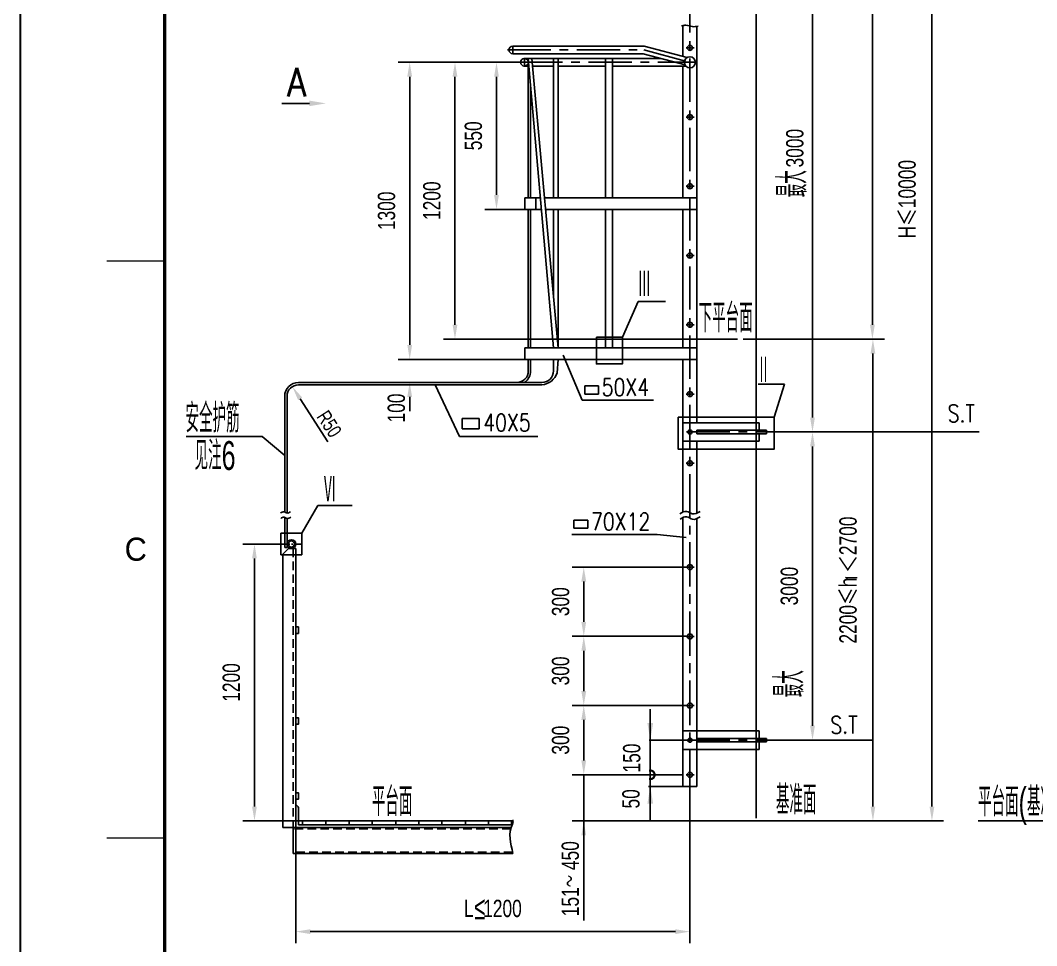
# Model space of a CAD drawing. Extents: x 148 to 221443, y -36682 to 6758.
# Drawn here: x 49175 to 52698, y -10289 to -7081 of the extents above; entities that cross this region are included whole.
import ezdxf
from ezdxf.enums import TextEntityAlignment as Align

# ---------------------------------------------------------------- set-up
doc = ezdxf.new("R2010")
doc.units = 0
doc.header["$LTSCALE"] = 10
doc.header["$MEASUREMENT"] = 0
doc.linetypes.add('CENTERX2', pattern=[4, 2.5, -0.5, 0.5, -0.5])
doc.linetypes.add('HIDDENX2', pattern=[0.75, 0.5, -0.25])
for name, color, linetype in [('2', 4, 'Continuous'), ('CENTER', 1, 'CENTERX2'), ('DIM', 4, 'Continuous'), ('HIDDEN', 7, 'HIDDENX2'), ('RED', 7, 'Continuous'), ('WHITE', 7, 'Continuous'), ('图框', 7, 'Continuous')]:
    doc.layers.add(name, color=color, linetype=linetype)
doc.layers.add('2（细实线）', color=3, linetype='Continuous', lineweight=20)
doc.layers.add('图框层', color=7, linetype='Continuous', lineweight=15)
doc.styles.add('HZ', font='ROMS.SHX', dxfattribs={"width": 0.75, "bigfont": 'GBCBIG.SHX'})
doc.styles.get("Standard").update_dxf_attribs({"font": 'wison_e.shx', "width": 0.75, "bigfont": 'wison_c.shx'})
doc.styles.add('XW', font='ROMANS.shx', dxfattribs={"width": 0.85})
doc.dimstyles.new('DIM1', dxfattribs={"dimscale": 20, "dimtxt": 3, "dimasz": 2.5, "dimexe": 2, "dimexo": 0, "dimgap": 1, "dimtad": 0, "dimdec": 0, "dimzin": 0, "dimdsep": 46, "dimtxsty": 'Standard', "dimcen": 2, "dimclrd": 3, "dimclre": 3, "dimclrt": 3, "dimadec": 0, "dimazin": 0, "dimtfac": 0.666667, "dimtdec": 0, "dimtofl": 0, "dimtmove": 2, "dimatfit": 1, "dimfxl": 2, "dimtvp": 1.333333, "dimtolj": 1, "dimtzin": 0, "dimarcsym": 0})
doc.dimstyles.new('ISO-25', dxfattribs={"dimtxt": 2.5, "dimasz": 2.5, "dimexe": 1.25, "dimexo": 0.625, "dimtad": 1, "dimtxsty": 'Standard', "dimcen": 2.5, "dimadec": 0, "dimazin": 0, "dimtfac": 1, "dimtmove": 0, "dimatfit": 3, "dimfxl": 1, "dimarcsym": 0})

# ---------------------------------------------------------------- blocks, each defined once
blk = doc.blocks.new('*D190')
at = {"layer": 'Defpoints', "color": 0}
for p in [(51769.7, -8508.2), (51769.7, -9576.5), (51920.6, -9576.5)]:
    blk.add_point(p, dxfattribs=at)
at = {"layer": 'DIM', "color": 3, "lineweight": -2}
for p, q in [((51769.7, -8508.2), (51960.6, -8508.2)), ((51920.6, -8558.2), (51920.6, -9526.5)), ((51769.7, -9576.5), (51960.6, -9576.5))]:
    blk.add_line(p, q, dxfattribs=at)
at = {"layer": 'DIM', "color": 3}
for points in [[(51928.9, -8558.2), (51912.2, -8558.2), (51920.6, -8508.2)], [(51912.2, -9526.5), (51928.9, -9526.5), (51920.6, -9576.5)]]:
    blk.add_solid(points, dxfattribs=at)
at = {"layer": 'DIM', "color": 3, "insert": (51840.6, -9042.4), "char_height": 60, "attachment_point": 5, "rotation": 90}
blk.add_mtext('\\A1;3000', dxfattribs=at)
blk = doc.blocks.new('_DotSmall')
at = {"layer": 'WHITE', "color": 0, "const_width": 0.5}
blk.add_lwpolyline([(-0.0625, 0, 1), (0.0625, 0, 1)], format="xyb", close=True, dxfattribs=at)
blk = doc.blocks.new('*D191')
at = {"layer": 'Defpoints', "color": 0}
for p in [(51127.7, -9216.5), (51482.5, -9216.5), (51482.5, -9456.5)]:
    blk.add_point(p, dxfattribs=at)
at = {"layer": 'DIM', "color": 3, "lineweight": -2}
for p, q in [((51482.5, -9216.5), (51087.7, -9216.5)), ((51127.7, -9406.5), (51127.7, -9266.5)), ((51482.5, -9456.5), (51087.7, -9456.5))]:
    blk.add_line(p, q, dxfattribs=at)
at = {"layer": 'DIM', "color": 3}
for points in [[(51136.1, -9266.5), (51119.4, -9266.5), (51127.7, -9216.5)], [(51119.4, -9406.5), (51136.1, -9406.5), (51127.7, -9456.5)]]:
    blk.add_solid(points, dxfattribs=at)
at = {"layer": 'DIM', "color": 3, "insert": (51047.7, -9336.5), "char_height": 60, "attachment_point": 5, "rotation": 90}
blk.add_mtext('\\A1;300', dxfattribs=at)
blk = doc.blocks.new('*D192')
at = {"color": 3, "lineweight": -2}
for p, q in [((51482.5, -9456.5), (51087.7, -9456.5)), ((51127.7, -9646.5), (51127.7, -9506.5)), ((51466.5, -9696.5), (51087.7, -9696.5))]:
    blk.add_line(p, q, dxfattribs=at)
at = {"color": 3}
for points in [[(51136.1, -9506.5), (51119.4, -9506.5), (51127.7, -9456.5)], [(51119.4, -9646.5), (51136.1, -9646.5), (51127.7, -9696.5)]]:
    blk.add_solid(points, dxfattribs=at)
at = {"layer": 'Defpoints', "color": 0}
for p in [(51127.7, -9456.5), (51482.5, -9456.5), (51466.5, -9696.5)]:
    blk.add_point(p, dxfattribs=at)
at = {"color": 3, "insert": (51047.7, -9576.5), "char_height": 60, "attachment_point": 5, "rotation": 90}
blk.add_mtext('\\A1;300', dxfattribs=at)
blk = doc.blocks.new('*D193')
at = {"layer": 'Defpoints', "color": 0}
for p in [(51127.7, -8976.5), (51482.5, -8976.5), (51482.5, -9216.5)]:
    blk.add_point(p, dxfattribs=at)
at = {"layer": 'DIM', "color": 3, "lineweight": -2}
for p, q in [((51482.5, -8976.5), (51087.7, -8976.5)), ((51127.7, -9166.5), (51127.7, -9026.5)), ((51482.5, -9216.5), (51087.7, -9216.5))]:
    blk.add_line(p, q, dxfattribs=at)
at = {"layer": 'DIM', "color": 3}
for points in [[(51136.1, -9026.5), (51119.4, -9026.5), (51127.7, -8976.5)], [(51119.4, -9166.5), (51136.1, -9166.5), (51127.7, -9216.5)]]:
    blk.add_solid(points, dxfattribs=at)
at = {"layer": 'DIM', "color": 3, "insert": (51047.7, -9096.5), "char_height": 60, "attachment_point": 5, "rotation": 90}
blk.add_mtext('\\A1;300', dxfattribs=at)
blk = doc.blocks.new('*D199')
at = {"layer": 'Defpoints', "color": 0}
for p in [(50825.3, -7226.5), (50904, -7226.5), (50923.6, -7736.5)]:
    blk.add_point(p, dxfattribs=at)
at = {"layer": 'DIM', "color": 3, "lineweight": -2}
for p, q in [((50904, -7226.5), (50785.3, -7226.5)), ((50825.3, -7686.5), (50825.3, -7276.5)), ((50923.6, -7736.5), (50785.3, -7736.5))]:
    blk.add_line(p, q, dxfattribs=at)
at = {"layer": 'DIM', "color": 3}
for points in [[(50833.6, -7276.5), (50816.9, -7276.5), (50825.3, -7226.5)], [(50816.9, -7686.5), (50833.6, -7686.5), (50825.3, -7736.5)]]:
    blk.add_solid(points, dxfattribs=at)
at = {"layer": 'DIM', "color": 3, "insert": (50745.3, -7481.5), "char_height": 60, "attachment_point": 5, "rotation": 90}
blk.add_mtext('\\A1;550', dxfattribs=at)
blk = doc.blocks.new('*D200')
at = {"layer": 'Defpoints', "color": 0}
for p in [(50681.4, -7226.5), (50904, -7226.5), (51660.1, -8186.5)]:
    blk.add_point(p, dxfattribs=at)
at = {"layer": 'DIM', "color": 3, "lineweight": -2}
for p, q in [((50904, -7226.5), (50641.4, -7226.5)), ((50681.4, -8136.5), (50681.4, -7276.5)), ((51660.1, -8186.5), (50641.4, -8186.5))]:
    blk.add_line(p, q, dxfattribs=at)
at = {"layer": 'DIM', "color": 3}
for points in [[(50689.7, -7276.5), (50673, -7276.5), (50681.4, -7226.5)], [(50673, -8136.5), (50689.7, -8136.5), (50681.4, -8186.5)]]:
    blk.add_solid(points, dxfattribs=at)
at = {"layer": 'DIM', "color": 3, "insert": (50601.4, -7706.5), "char_height": 60, "attachment_point": 5, "rotation": 90}
blk.add_mtext('\\A1;1200', dxfattribs=at)
blk = doc.blocks.new('*D201')
at = {"layer": 'Defpoints', "color": 0}
for p in [(50524.4, -7226.5), (50904, -7226.5), (50923.6, -8256.5)]:
    blk.add_point(p, dxfattribs=at)
at = {"layer": 'DIM', "color": 3, "lineweight": -2}
for p, q in [((50904, -7226.5), (50484.4, -7226.5)), ((50524.4, -8206.5), (50524.4, -7276.5)), ((50923.6, -8256.5), (50484.4, -8256.5))]:
    blk.add_line(p, q, dxfattribs=at)
at = {"layer": 'DIM', "color": 3}
for points in [[(50532.7, -7276.5), (50516.1, -7276.5), (50524.4, -7226.5)], [(50516.1, -8206.5), (50532.7, -8206.5), (50524.4, -8256.5)]]:
    blk.add_solid(points, dxfattribs=at)
at = {"layer": 'DIM', "color": 3, "insert": (50444.4, -7741.5), "char_height": 60, "attachment_point": 5, "rotation": 90}
blk.add_mtext('\\A1;1300', dxfattribs=at)
blk = doc.blocks.new('*D202')
at = {"layer": 'Defpoints', "color": 0}
for p in [(51921, -5545.6), (52334.6, -5545.6), (51920.6, -9856.5)]:
    blk.add_point(p, dxfattribs=at)
at = {"layer": 'DIM', "color": 3, "lineweight": -2}
for p, q in [((51921, -5545.6), (52374.6, -5545.6)), ((52334.6, -9806.5), (52334.6, -5595.6)), ((51920.6, -9856.5), (52374.6, -9856.5))]:
    blk.add_line(p, q, dxfattribs=at)
at = {"layer": 'DIM', "color": 3}
for points in [[(52342.9, -5595.6), (52326.3, -5595.6), (52334.6, -5545.6)], [(52326.3, -9806.5), (52342.9, -9806.5), (52334.6, -9856.5)]]:
    blk.add_solid(points, dxfattribs=at)
at = {"layer": 'DIM', "color": 3, "insert": (52249.2, -7701.1), "char_height": 60, "attachment_point": 5, "rotation": 90}
blk.add_mtext('\\A1;H{\\fSimSun|b0|i0|c134|p54;≤}10000', dxfattribs=at)
blk = doc.blocks.new('*D203')
at = {"layer": 'Defpoints', "color": 0}
for p in [(51769.7, -6539.6), (51920.6, -6539.6), (51769.7, -8508.2)]:
    blk.add_point(p, dxfattribs=at)
at = {"layer": 'DIM', "color": 3, "lineweight": -2}
for p, q in [((51769.7, -6539.6), (51960.6, -6539.6)), ((51920.6, -8458.2), (51920.6, -6589.6)), ((51769.7, -8508.2), (51960.6, -8508.2))]:
    blk.add_line(p, q, dxfattribs=at)
at = {"layer": 'DIM', "color": 3}
for points in [[(51928.9, -6589.6), (51912.2, -6589.6), (51920.6, -6539.6)], [(51912.2, -8458.2), (51928.9, -8458.2), (51920.6, -8508.2)]]:
    blk.add_solid(points, dxfattribs=at)
at = {"layer": 'DIM', "color": 3, "insert": (51859.6, -7524.3), "char_height": 60, "attachment_point": 5, "rotation": 90}
blk.add_mtext('\\A1;3000', dxfattribs=at)
blk = doc.blocks.new('*D208')
at = {"layer": 'Defpoints', "color": 0}
for p in [(51991.7, -8186.5), (52130, -8186.5), (52130, -9856.5)]:
    blk.add_point(p, dxfattribs=at)
at = {"layer": 'DIM', "color": 3, "linetype": 'Continuous', "lineweight": -2}
for p, q in [((51991.7, -8186.5), (52170, -8186.5)), ((52130, -9806.5), (52130, -8236.5)), ((52130, -9856.5), (52090, -9856.5))]:
    blk.add_line(p, q, dxfattribs=at)
at = {"layer": 'DIM', "color": 3}
for points in [[(52138.3, -8236.5), (52121.7, -8236.5), (52130, -8186.5)], [(52121.7, -9806.5), (52138.3, -9806.5), (52130, -9856.5)]]:
    blk.add_solid(points, dxfattribs=at)
at = {"layer": 'DIM', "color": 3, "insert": (52044.6, -9021.5), "char_height": 60, "attachment_point": 5, "rotation": 90}
blk.add_mtext('\\A1;2200{\\fSimSun|b0|i0|c134|p0;≤}h {\\fSimSun|b0|i0|c134|p54;＜}2700', dxfattribs=at)
blk = doc.blocks.new('*D209')
at = {"layer": 'Defpoints', "color": 0}
for p in [(51991.7, -5545.6), (52128.2, -5545.6), (51991.7, -8186.5)]:
    blk.add_point(p, dxfattribs=at)
at = {"layer": 'DIM', "color": 3, "linetype": 'Continuous', "lineweight": -2}
for p, q in [((51991.7, -5545.6), (52168.2, -5545.6)), ((52128.2, -8136.5), (52128.2, -5595.6)), ((51991.7, -8186.5), (52168.2, -8186.5))]:
    blk.add_line(p, q, dxfattribs=at)
at = {"layer": 'DIM', "color": 3}
for points in [[(52136.5, -5595.6), (52119.8, -5595.6), (52128.2, -5545.6)], [(52119.8, -8136.5), (52136.5, -8136.5), (52128.2, -8186.5)]]:
    blk.add_solid(points, dxfattribs=at)
at = {"layer": 'DIM', "color": 3, "insert": (52043.2, -6866.1), "char_height": 60, "attachment_point": 5, "rotation": 90}
blk.add_mtext('\\A1;h {\\fSimSun|b0|i0|c134|p54;≥}2200', dxfattribs=at)
blk = doc.blocks.new('*D210')
at = {"layer": 'Defpoints', "color": 0}
for p in [(50117.5, -8350.9), (50139.2, -8384.5)]:
    blk.add_point(p, dxfattribs=at)
at = {"layer": 'WHITE', "color": 0, "linetype": 'Continuous', "lineweight": -2}
blk.add_line((50241.1, -8542.6), (50144.6, -8393), dxfattribs=at)
at = {"layer": 'WHITE', "color": 0}
blk.add_solid([(50151.6, -8388.4), (50137.6, -8397.5), (50117.5, -8350.9)], dxfattribs=at)
at = {"layer": 'WHITE', "color": 0, "insert": (50245.5, -8480.3), "char_height": 50, "attachment_point": 5, "rotation": 302.814}
blk.add_mtext('R50', dxfattribs=at)
blk = doc.blocks.new('*D211')
at = {"layer": 'Defpoints', "color": 0}
for p in [(50907.6, -8256.5), (50524.4, -8336.5), (50834.3, -8336.5)]:
    blk.add_point(p, dxfattribs=at)
at = {"layer": 'DIM', "color": 3, "lineweight": -2}
for p, q in [((50524.4, -8206.5), (50524.4, -8156.5)), ((50907.6, -8256.5), (50484.4, -8256.5)), ((50834.3, -8336.5), (50484.4, -8336.5)), ((50524.4, -8386.5), (50524.4, -8436.5))]:
    blk.add_line(p, q, dxfattribs=at)
at = {"layer": 'DIM', "color": 3}
for points in [[(50516.1, -8206.5), (50532.7, -8206.5), (50524.4, -8256.5)], [(50532.7, -8386.5), (50516.1, -8386.5), (50524.4, -8336.5)]]:
    blk.add_solid(points, dxfattribs=at)
at = {"layer": 'DIM', "color": 3, "insert": (50478.3, -8425.1), "char_height": 60, "attachment_point": 5, "rotation": 90}
blk.add_mtext('\\A1;100', dxfattribs=at)
blk = doc.blocks.new('*D212')
at = {"layer": 'Defpoints', "color": 0}
for p in [(51495.6, -9680.1), (50129.5, -9870), (50129.5, -10240.1)]:
    blk.add_point(p, dxfattribs=at)
at = {"layer": 'DIM', "color": 3, "lineweight": -2}
for p, q in [((51495.6, -9680.1), (51495.6, -10280.1)), ((50129.5, -9870), (50129.5, -10280.1)), ((51445.6, -10240.1), (50179.5, -10240.1))]:
    blk.add_line(p, q, dxfattribs=at)
at = {"layer": 'DIM', "color": 3}
for points in [[(50179.5, -10231.8), (50179.5, -10248.5), (50129.5, -10240.1)], [(51445.6, -10248.5), (51445.6, -10231.8), (51495.6, -10240.1)]]:
    blk.add_solid(points, dxfattribs=at)
at = {"layer": 'DIM', "color": 3, "insert": (50812.5, -10160.1), "char_height": 60, "attachment_point": 5}
blk.add_mtext('\\A1;L  1200', dxfattribs=at)
blk = doc.blocks.new('*D243')
at = {"color": 3, "lineweight": -2}
for p, q in [((51127.7, -9646.5), (51127.7, -9596.5)), ((51471.6, -9696.5), (51087.7, -9696.5)), ((51210.9, -9856.5), (51087.7, -9856.5)), ((51127.7, -9906.5), (51127.7, -9956.5))]:
    blk.add_line(p, q, dxfattribs=at)
at = {"color": 3}
for points in [[(51119.4, -9646.5), (51136.1, -9646.5), (51127.7, -9696.5)], [(51136.1, -9906.5), (51119.4, -9906.5), (51127.7, -9856.5)]]:
    blk.add_solid(points, dxfattribs=at)
at = {"layer": 'Defpoints', "color": 0}
for p in [(51471.6, -9696.5), (51127.7, -9856.5), (51210.9, -9856.5)]:
    blk.add_point(p, dxfattribs=at)
at = {"color": 3, "insert": (51081.2, -10056.6), "char_height": 60, "attachment_point": 5, "rotation": 90}
blk.add_mtext('\\A1;151～ 450', dxfattribs=at)
blk = doc.blocks.new('*D339')
at = {"layer": 'Defpoints', "color": 0}
for p in [(50091.2, -8896.5), (49986.4, -9856.5), (50152.6, -9856.5)]:
    blk.add_point(p, dxfattribs=at)
at = {"layer": 'DIM', "color": 3, "lineweight": -2}
for p, q in [((50091.2, -8896.5), (49946.4, -8896.5)), ((49986.4, -8946.5), (49986.4, -9806.5)), ((50152.6, -9856.5), (49946.4, -9856.5))]:
    blk.add_line(p, q, dxfattribs=at)
at = {"layer": 'DIM', "color": 3}
for points in [[(49994.7, -8946.5), (49978, -8946.5), (49986.4, -8896.5)], [(49978, -9806.5), (49994.7, -9806.5), (49986.4, -9856.5)]]:
    blk.add_solid(points, dxfattribs=at)
at = {"layer": 'DIM', "color": 3, "insert": (49906.4, -9376.5), "char_height": 60, "attachment_point": 5, "rotation": 90}
blk.add_mtext('\\A1;1200', dxfattribs=at)
blk = doc.blocks.new('1.5a2')
for p, q in [((16115.88, 9926.58), (16125.88, 9926.58)), ((16115.88, 9826.58), (16125.88, 9826.58))]:
    blk.add_line(p, q)
at = {"layer": '图框层', "ltscale": 10}
for p, q in [((16100.88, 9716.58), (16100.88, 10136.58)), ((16100.88, 10136.58), (16100.88, 9716.58)), ((16125.88, 9726.58), (16125.88, 10126.58))]:
    blk.add_line(p, q, dxfattribs=at)
at = {"style": 'HZ'}
blk.add_text('C', height=4, dxfattribs=at).set_placement((16120.88, 9876.58), align=Align.MIDDLE)

msp = doc.modelspace()

# ---------------------------------------------------------------- linework, layer by layer
at = {"color": 3}
for p, q in [((51725.3394, -4333.964), (51725.3394, -9846.2903)), ((50176.7021, -7369.1242), (50080.7016, -7369.1242)), ((51261.7974, -8179.1441), (51316.3009, -8055.2851)), ((51411.5638, -8055.2851), (51316.3009, -8055.2851)), ((51680.1446, -8186.5465), (51991.6808, -8186.5465)), ((51122.7444, -8397.991), (51055.9939, -8242.0027)), ((50696.6234, -8523.7773), (50612.1419, -8344.5465)), ((51178.6304, -8348.2071), (51130.8995, -8348.2071)), ((51130.8995, -8348.2071), (51130.8995, -8376.5311)), ((51178.6304, -8376.5311), (51178.6304, -8348.2071)), ((51824.0343, -8342.31), (51732.4243, -8342.31)), ((51787.8894, -8456.304), (51824.0343, -8342.31)), ((51130.8995, -8376.5311), (51178.6304, -8376.5311)), ((51368.9302, -8397.991), (51122.7444, -8397.991)), ((50765.4907, -8461.5474), (50705.8271, -8461.5474)), ((50705.8271, -8461.5474), (50705.8271, -8496.9525)), ((50765.4907, -8496.9525), (50765.4907, -8461.5474)), ((49749.1061, -8524.1843), (50013.144, -8524.1843)), ((50013.144, -8524.1843), (50091.2042, -8589.6846)), ((50968.5523, -8523.7773), (50696.6234, -8523.7773)), ((50705.8271, -8496.9525), (50765.4907, -8496.9525)), ((51952.5678, -8508.1648), (52498.7945, -8508.1648)), ((50091.2042, -8785.486), (50091.2042, -8711.8927)), ((50099.2042, -8789.0617), (50099.2042, -8715.6465)), ((50150.4222, -8859.2567), (50206.4488, -8763.2752)), ((50325.5275, -8763.2752), (50206.4488, -8763.2752)), ((51141.4852, -8813.4947), (51093.7543, -8813.4947)), ((51093.7543, -8813.4947), (51093.7543, -8841.8187)), ((51093.7543, -8841.8187), (51141.4852, -8841.8187)), ((51141.4852, -8841.8187), (51141.4852, -8813.4947)), ((51382.482, -8863.2786), (51086.3913, -8863.2786)), ((51382.482, -8863.2786), (51483.112, -8873.6648)), ((51358.2803, -9696.5465), (51358.2803, -9468.7634)), ((51495.5897, -9576.5465), (51318.2803, -9576.5465)), ((51934.9431, -9576.5465), (52130.0022, -9576.5465)), ((51358.2803, -9696.5465), (51358.2803, -9636.5465)), ((51462.4622, -9696.5465), (51318.2803, -9696.5465)), ((51462.4622, -9696.5465), (51318.2803, -9696.5465)), ((51508.3019, -9736.5465), (51318.2803, -9736.5465)), ((52494.4401, -9856.5465), (52983.0421, -9856.5465))]:
    msp.add_line(p, q, dxfattribs=at)
at = {"const_width": 12}
msp.add_lwpolyline([(66794.7995, -11914.5096), (66794.7995, -3914.5096), (49674.7995, -3914.5096), (49674.7995, -11914.5096), (66794.7995, -11914.5096)], dxfattribs=at)
at = {"color": 3}
for points in [[(51171.44, -8179.1441), (51261.7974, -8179.1441), (51261.7974, -8272.3686), (51171.44, -8272.3686)], [(51454.489, -8456.304), (51787.8894, -8456.304), (51787.8894, -8567.381), (51454.489, -8567.381)], [(50078.1363, -8859.2567), (50150.4222, -8859.2567), (50150.4222, -8933.8363), (50078.1363, -8933.8363)]]:
    msp.add_lwpolyline(points, close=True, dxfattribs=at)
for points in [[(50076.8432, -8788.9624), (50088.4305, -8784.5342), (50098.2286, -8788.8773), (50111.7755, -8784.7897)], [(50077.4629, -8807.6506), (50089.0502, -8803.2224), (50098.8483, -8807.5654), (50112.3952, -8803.4779)]]:
    msp.add_spline(points, degree=3, dxfattribs=at)
at = {"color": 6}
msp.add_spline([(50881.1623, -9852.1917), (50882.0361, -9864.0236), (50880.2965, -9867.997), (50882.1603, -9969.0465)], degree=3, dxfattribs=at)
at = {"color": 3}
msp.add_solid([(50176.7021, -7359.5242), (50234.3021, -7369.1242), (50176.7021, -7378.7242)], dxfattribs=at)
at = {"layer": 'CENTER', "ltscale": 6}
for p, q in [((51495.5897, -4333.964), (51495.5897, -9846.2903)), ((50863.3683, -7183.7465), (51337.622, -7183.7465)), ((51335.8579, -7183.7465), (51495.5897, -7226.5465)), ((50904.0178, -7226.5465), (51516.5713, -7226.5465)), ((51483.9076, -8508.1648), (51769.7224, -8508.1648)), ((51495.5897, -8889.9991), (51495.5897, -9736.5465)), ((51483.9076, -9576.5465), (51769.7224, -9576.5465))]:
    msp.add_line(p, q, dxfattribs=at)
at = {"layer": 'CENTER', "ltscale": 0.5}
for p, q in [((51482.4622, -7176.5465), (51510.6139, -7176.5465)), ((51482.4622, -7416.5465), (51510.6139, -7416.5465)), ((51482.4622, -7656.5465), (51510.6139, -7656.5465)), ((51482.4622, -7896.5465), (51510.6139, -7896.5465)), ((51482.4622, -8136.5465), (51510.6139, -8136.5465)), ((51482.4622, -8376.5465), (51510.6139, -8376.5465)), ((51482.4622, -8616.5465), (51510.6139, -8616.5465)), ((51482.4622, -8976.5465), (51510.6139, -8976.5465)), ((51482.4622, -9216.5465), (51510.6139, -9216.5465)), ((51482.4622, -9456.5465), (51510.6139, -9456.5465)), ((51482.4622, -9696.5465), (51510.6139, -9696.5465))]:
    msp.add_line(p, q, dxfattribs=at)
at = {"layer": 'DIM', "color": 1, "linetype": 'Continuous'}
msp.add_line((50881.5401, -7170.3465), (50881.5401, -7197.1465), dxfattribs=at)
at = {"layer": 'DIM'}
for p, q in [((50922.1897, -7242.8948), (50922.1897, -7210.8361)), ((51952.5678, -9576.5465), (52130.0022, -9576.5465))]:
    msp.add_line(p, q, dxfattribs=at)
at = {"layer": 'DIM', "linetype": 'CENTERX2'}
msp.add_line((50149.4589, -8896.5465), (50079.0996, -8896.5465), dxfattribs=at)
at = {"layer": 'DIM', "color": 3}
for p, q in [((51127.7375, -9696.5465), (51127.7375, -10201.2916)), ((51358.2803, -9696.5465), (51358.2803, -9856.5465))]:
    msp.add_line(p, q, dxfattribs=at)
at = {"layer": 'DIM'}
msp.add_open_spline([(51466.7897, -7100.7385), (51471.8188, -7099.1885), (51484.3668, -7095.8677), (51503.2988, -7105.0343), (51517.6547, -7102.8524), (51524.3897, -7101.4375)], degree=3, knots=[33.121208986, 33.121208986, 33.121208986, 33.121208986, 225.090956529, 512.442106778, 765.170833391, 765.170833391, 765.170833391, 765.170833391], dxfattribs=at)
for points in [[(51460.9854, -8792.0848), (51484.16, -8783.2285), (51503.7562, -8791.9145), (51530.85, -8783.7394)], [(51461.605, -8810.773), (51484.7796, -8801.9166), (51504.3758, -8810.6027), (51531.4697, -8802.4276)]]:
    msp.add_spline(points, degree=3, dxfattribs=at)
at = {"layer": 'HIDDEN', "color": 7, "linetype": 'HIDDENX2', "ltscale": 6}
msp.add_line((50120.5003, -8911.6215), (50120.5003, -9879.0465), dxfattribs=at)
at = {"layer": 'HIDDEN', "color": 2, "linetype": 'HIDDENX2', "ltscale": 6}
for p, q in [((50874.6608, -9883.5465), (50120.5003, -9883.5465)), ((50881.0829, -9964.5465), (50120.5003, -9964.5465))]:
    msp.add_line(p, q, dxfattribs=at)
at = {"layer": 'RED'}
for p, q in [((51471.5897, -7099.3665), (51471.5897, -7189.9465)), ((51519.5897, -7102.3589), (51519.5897, -8476.1648)), ((50881.5401, -7170.3465), (51337.622, -7170.3465)), ((51337.622, -7170.3465), (51485.7757, -7210.0442)), ((50881.5401, -7197.1465), (51334.0937, -7197.1465)), ((50922.1897, -7213.1465), (51393.8066, -7213.1465)), ((50935.5897, -7213.1465), (50935.5897, -7696.5465)), ((50935.5897, -7213.1465), (51022.7897, -8216.5465)), ((50947.5897, -7213.1465), (51038.7897, -8216.5465)), ((51022.7897, -7213.1465), (51022.7897, -7696.5465)), ((51038.7897, -7213.1465), (51038.7897, -7696.5465)), ((51203.5897, -7213.1465), (51203.5897, -7696.5465)), ((51227.5897, -7213.1465), (51227.5897, -7696.5465)), ((51334.0937, -7197.1465), (51478.8394, -7235.931)), ((51471.5897, -7189.9465), (51471.5897, -7206.243)), ((50922.1897, -7239.9465), (50935.5897, -7239.9465)), ((50950.0255, -7239.9465), (51022.7897, -7239.9465)), ((51038.7897, -7239.9465), (51203.5897, -7239.9465)), ((51227.5897, -7239.9465), (51481.839, -7239.9465)), ((51471.5897, -7239.9465), (51471.5897, -7696.5465)), ((50943.5897, -7305.2016), (50943.5897, -7696.5465)), ((50923.5897, -7696.5465), (50977.5993, -7696.5465)), ((50923.5897, -7696.5465), (50923.5897, -7736.5465)), ((50961.9813, -7696.5465), (50961.9813, -7736.5465)), ((50991.5264, -7696.5465), (51519.5897, -7696.5465)), ((50923.5897, -7736.5465), (50981.0755, -7736.5465)), ((50935.5897, -7736.5465), (50935.5897, -8216.5465)), ((50943.5897, -7736.5465), (50943.5897, -8216.5465)), ((50995.162, -7736.5465), (51519.5897, -7736.5465)), ((51022.7897, -7736.5465), (51022.7897, -8040.5114)), ((51038.7897, -7736.5465), (51038.7897, -8216.5465)), ((51203.5897, -7736.5465), (51203.5897, -8216.5465)), ((51227.5897, -7736.5465), (51227.5897, -8216.5465)), ((51471.5897, -7736.5465), (51471.5897, -8216.5465)), ((50923.5897, -8216.5465), (51519.5897, -8216.5465)), ((50923.5897, -8216.5465), (50923.5897, -8256.5465)), ((50923.5897, -8256.5465), (51519.5897, -8256.5465)), ((50935.5897, -8256.5465), (50935.5897, -8296.5465)), ((50943.5897, -8296.5465), (50943.5897, -8256.5465)), ((51022.7897, -8296.5465), (51022.7897, -8256.5465)), ((51038.7897, -8256.5465), (51035.3974, -8302.7145)), ((51471.5897, -8256.5465), (51471.5897, -8785.7576)), ((50982.7897, -8336.5465), (50139.2042, -8336.5465)), ((50982.7897, -8344.5465), (50139.2042, -8344.5465)), ((50091.2042, -8785.486), (50091.2042, -8384.5465)), ((50099.2042, -8789.0617), (50099.2042, -8384.5465)), ((51471.5897, -8476.1648), (51735.5897, -8476.1648)), ((51735.5897, -8476.1648), (51735.5897, -8502.1648)), ((51519.5897, -8502.1648), (51760.893, -8502.1648)), ((51519.5897, -8502.1648), (51519.5897, -8514.1648)), ((51519.5897, -8514.1648), (51760.893, -8514.1648)), ((51735.5897, -8514.1648), (51735.5897, -8540.1648)), ((51760.893, -8502.1648), (51760.893, -8514.1648)), ((51471.5897, -8540.1648), (51735.5897, -8540.1648)), ((51519.5897, -8540.1648), (51519.5897, -8789.6142)), ((50091.2042, -8908.5465), (50091.2042, -8803.8927)), ((51471.5897, -8804.7525), (51471.5897, -9736.5465)), ((50099.2042, -8908.5465), (50099.2042, -8807.6465)), ((51519.5897, -8808.5661), (51519.5897, -9736.5465)), ((50104.1975, -8911.6215), (50084.5003, -8931.3187)), ((50099.2042, -8908.5465), (50091.2042, -8908.5465)), ((50104.1975, -8911.6215), (50129.5003, -8911.6215)), ((50129.5003, -8911.6215), (50129.5003, -9879.0465)), ((50084.5003, -8931.3187), (50084.5003, -9879.0465)), ((51471.5897, -9544.5465), (51735.5897, -9544.5465)), ((51735.5897, -9544.5465), (51735.5897, -9570.5465)), ((51519.5897, -9570.5465), (51760.893, -9570.5465)), ((51519.5897, -9570.5465), (51519.5897, -9582.5465)), ((51760.893, -9570.5465), (51760.893, -9582.5465)), ((51471.5897, -9608.5465), (51735.5897, -9608.5465)), ((51519.5897, -9582.5465), (51760.893, -9582.5465)), ((51519.5897, -9608.5465), (51519.5897, -9736.5465)), ((51735.5897, -9582.5465), (51735.5897, -9608.5465)), ((51471.5897, -9736.5465), (51519.5897, -9736.5465)), ((50138.5003, -9811.5465), (50138.5003, -9870.0465)), ((50152.561, -9856.5465), (50152.561, -9870.0465)), ((50882.1333, -9856.5465), (50152.561, -9856.5465)), ((50234.0912, -9856.5465), (50234.0912, -9870.0465)), ((50314.1882, -9856.5465), (50314.1882, -9870.0465)), ((50394.2853, -9856.5465), (50394.2853, -9870.0465)), ((50475.8155, -9856.5465), (50475.8155, -9870.0465)), ((50555.9125, -9856.5465), (50555.9125, -9870.0465)), ((50636.0096, -9856.5465), (50636.0096, -9870.0465)), ((50717.5397, -9856.5465), (50717.5397, -9870.0465)), ((50797.6368, -9856.5465), (50797.6368, -9870.0465)), ((50877.7338, -9856.5465), (50877.7338, -9870.0465)), ((50875.9112, -9879.0465), (50084.5003, -9879.0465)), ((50120.5003, -9879.0465), (50120.5003, -9969.0465)), ((50879.3286, -9870.0465), (50138.5003, -9870.0465)), ((50882.1603, -9969.0465), (50120.5003, -9969.0465))]:
    msp.add_line(p, q, dxfattribs=at)
for points in [[(50129.5003, -9183.7965), (50138.5003, -9183.7965), (50138.5003, -9206.2965), (50129.5003, -9206.2965)], [(50129.5003, -9498.7965), (50138.5003, -9498.7965), (50138.5003, -9521.2965), (50129.5003, -9521.2965)], [(50129.5003, -9758.7359), (50138.5003, -9758.7359), (50138.5003, -9781.2359), (50129.5003, -9781.2359)]]:
    msp.add_lwpolyline(points, dxfattribs=at)
for centre, radius in [((51495.5897, -7176.5465), 8.8), ((50922.1897, -7226.5465), 13.4), ((51495.5897, -7226.5465), 19.2), ((51495.5897, -7416.5465), 8.8), ((51495.5897, -7656.5465), 8.8), ((51495.5897, -7896.5465), 8.8), ((51495.5897, -8136.5465), 8.8), ((51495.5897, -8376.5465), 8.8), ((51495.5897, -8508.1648), 7.2), ((51495.5897, -8616.5465), 8.8), ((50114.2792, -8896.5465), 15.075), ((50114.2792, -8896.5465), 10.575), ((51495.5897, -8976.5465), 8.8), ((51495.5897, -9216.5465), 8.8), ((51495.5897, -9456.5465), 8.8), ((51495.5897, -9576.5465), 7.2), ((51495.5897, -9696.5465), 8.8)]:
    msp.add_circle(centre, radius, dxfattribs=at)
for centre, radius, start, end in [((50881.5401, -7183.7465), 13.4, 90, 270), ((50895.5897, -8296.5465), 40, 270, 0), ((50895.5897, -8296.5465), 48, 303.5573098, 0), ((50982.7897, -8296.5465), 40, 270, 0), ((50977.4968, -8283.8947), 60.8823, 274.9873212, 341.9939105), ((50139.2042, -8384.5465), 48, 90, 180), ((50139.2042, -8384.5465), 40, 90, 180), ((50129.5003, -9811.5465), 9, 0, 90)]:
    msp.add_arc(centre, radius, start, end, dxfattribs=at)
at = {"layer": '图框'}
msp.add_lwpolyline([(49174.7995, -3714.5096), (66994.7995, -3714.5096), (66994.7995, -12114.5096), (49174.7995, -12114.5096)], close=True, dxfattribs=at)

# ---------------------------------------------------------------- texts
at = {"color": 3}
for s, height, style, width, p in [('A', 100, 'XW', 0.85, (50099.9017, -7345.7833)), ('Ⅲ', 100, 'HZ', 0.65, (51313.855, -8046.4226)), ('Ⅱ', 100, 'HZ', 0.65, (51727.3239, -8344.1723)), ('50X4', 60, 'XW', 0.8, (51189.8467, -8383.2544)), ('安全护筋', 100, 'HZ', 0.65, (49747.493, -8509.8996)), ('S.T', 60, 'XW', 0.8, (52388.8332, -8473.649)), ('40X5', 60, 'XW', 0.8, (50779.511, -8505.3566)), ('Ⅵ', 100, 'HZ', 0.65, (50224.4546, -8757.6571)), ('70X12', 60, 'XW', 0.8, (51152.7015, -8848.542)), ('S.T', 60, 'XW', 0.8, (51982.3242, -9553.4796))]:
    msp.add_text(s, height=height, dxfattribs=dict(at, style=style, width=width)).set_placement(p)
at = {"color": 3, "linetype": 'Continuous', "style": 'XW', "width": 0.8}
msp.add_text('1', height=40, rotation=90, dxfattribs=at).set_placement((52055.1626, -9000.3584), align=Align.MIDDLE_RIGHT)
at = {"layer": '2', "color": 3, "linetype": 'Continuous', "style": 'HZ', "width": 0.65}
for p in [(51900.6422, -7694.2887), (51890.2667, -9427.4318)]:
    msp.add_text('最大', height=100, rotation=90, dxfattribs=at).set_placement(p)
for s, height, p in [('下平台面', 100, (51526.0018, -8162.837)), ('见注6', 100, (49778.8922, -8639.739)), ('基准面', 100, (51793.6775, -9833.2045)), ('平台面', 100, (50393.4085, -9839.1779)), ('平台面(基准面)', 100, (52494.4401, -9840.1055)), ('≤', 80, (50748.1077, -10197.3565))]:
    msp.add_text(s, height=height, dxfattribs=at).set_placement(p)

# ---------------------------------------------------------------- dimensions: what is measured, and where the dimension line sits
at = {"color": 3}
dim = msp.add_linear_dim(base=(51127.7375, -9456.5465), p1=(51466.4622, -9696.5465), p2=(51482.4622, -9456.5465), angle=90, text='300', dimstyle='DIM1', override={"dimasz": 2.5}, dxfattribs=at)
dim.commit()
dim.dimension.update_dxf_attribs({"geometry": '*D192', "text_midpoint": (51047.7375, -9576.5465)})
at = {"layer": 'DIM', "color": 1}
for base, p1, p2, text, override, picture, middle in [((52334.5948, -5545.6191), (51920.5678, -9856.5465), (51920.9624, -5545.6191), 'H{\\fSimSun|b0|i0|c134|p54;≤}10000', {"dimasz": 2.5, "dimtmove": 0}, '*D202', (52249.2317, -7701.0828)), ((50524.3898, -7226.5465), (50923.5897, -8256.5465), (50904.0178, -7226.5465), '1300', {"dimasz": 2.5}, '*D201', (50444.3898, -7741.5465)), ((50681.3597, -7226.5465), (51660.1446, -8186.5465), (50904.0178, -7226.5465), '1200', {"dimasz": 2.5}, '*D200', (50601.3597, -7706.5465)), ((50825.271, -7226.5465), (50923.5897, -7736.5465), (50904.0178, -7226.5465), '550', {"dimasz": 2.5}, '*D199', (50745.271, -7481.5465)), ((49986.3784, -9856.5465), (50091.2042, -8896.5465), (50152.561, -9856.5465), '1200', {"dimasz": 2.5}, '*D339', (49906.3784, -9376.5465))]:
    dim = msp.add_linear_dim(base=base, p1=p1, p2=p2, angle=90, text=text, dimstyle='DIM1', override=override, dxfattribs=at)
    dim.commit()
    dim.dimension.update_dxf_attribs({"geometry": picture, "text_midpoint": middle})
at = {"layer": 'DIM', "color": 1, "linetype": 'Continuous'}
for base, p1, p2, text, picture, middle in [((52128.1514, -5545.6191), (51991.6808, -8186.5465), (51991.6808, -5545.6191), 'h {\\fSimSun|b0|i0|c134|p54;≥}2200', '*D209', (52043.2352, -6866.0828)), ((52130.0022, -8186.5465), (52130.0022, -9856.5465), (51991.6808, -8186.5465), '2200{\\fSimSun|b0|i0|c134|p0;≤}h {\\fSimSun|b0|i0|c134|p54;＜}2700', '*D208', (52044.6391, -9021.5465))]:
    dim = msp.add_linear_dim(base=base, p1=p1, p2=p2, angle=90, text=text, dimstyle='DIM1', override={"dimasz": 2.5}, dxfattribs=at)
    dim.commit()
    dim.dimension.update_dxf_attribs({"geometry": picture, "text_midpoint": middle})
at = {"layer": 'DIM', "color": 1}
for base, p1, p2, text, override, picture, middle in [((51920.5678, -6539.6254), (51769.7224, -8508.1648), (51769.7224, -6539.6254), '3000', {"dimasz": 2.5}, '*D203', (51859.6191, -7524.3038)), ((50524.3898, -8336.5465), (50907.5897, -8256.5465), (50834.2879, -8336.5465), '100', {"dimtxsty": 'Standard'}, '*D211', (50478.3081, -8425.0799))]:
    dim = msp.add_linear_dim(base=base, p1=p1, p2=p2, angle=90, text=text, dimstyle='DIM1', override=override, dxfattribs=at)
    dim.commit()
    dim.dimension.update_dxf_attribs({"geometry": picture, "text_midpoint": middle, "dimtype": 160})
at = {"layer": 'DIM'}
for base, p1, p2, text, picture, middle in [((51920.5678, -9576.5465), (51769.7224, -8508.1648), (51769.7224, -9576.5465), '3000', '*D190', (51840.5678, -9042.3557)), ((51127.7375, -8976.5465), (51482.4622, -9216.5465), (51482.4622, -8976.5465), '300', '*D193', (51047.7375, -9096.5465)), ((51127.7375, -9216.5465), (51482.4622, -9456.5465), (51482.4622, -9216.5465), '300', '*D191', (51047.7375, -9336.5465))]:
    dim = msp.add_linear_dim(base=base, p1=p1, p2=p2, angle=90, text=text, dimstyle='DIM1', override={"dimasz": 2.5}, dxfattribs=at)
    dim.commit()
    dim.dimension.update_dxf_attribs({"geometry": picture, "text_midpoint": middle})
at = {"layer": 'WHITE', "color": 1, "linetype": 'Continuous'}
dim = msp.add_radius_dim(center=(50139.2042, -8384.5465), mpoint=(50117.5277, -8350.9292), dimstyle='ISO-25', override={"dimscale": 20, "dimasz": 2.5, "dimlfac": 1.25}, dxfattribs=at)
dim.commit()
dim.dimension.update_dxf_attribs({"geometry": '*D210', "text_midpoint": (50214.027, -8500.5865), "dimtype": 164})

# ---------------------------------------------------------------- next in the draw order: texts
at = {"layer": 'WHITE', "color": 3, "linetype": 'Continuous', "insert": (51291.5282, -9779.8404), "char_height": 60, "attachment_point": 5, "rotation": 90, "bg_fill": 2}
msp.add_mtext('\\A1;50', dxfattribs=at)

# ---------------------------------------------------------------- next in the draw order: linework, layer by layer
at = {"color": 3}
msp.add_line((51210.9446, -9856.5465), (51920.9624, -9856.5465), dxfattribs=at)
msp.add_solid([(51348.2803, -9796.5465), (51368.2803, -9796.5465), (51358.2803, -9736.5465)], dxfattribs=at)

# ---------------------------------------------------------------- next in the draw order: block references
at = {"color": 3, "xscale": 60, "yscale": 60, "zscale": 60, "rotation": 270}
msp.add_blockref('_DotSmall', (51358.2803, -9696.5465), dxfattribs=at)

# ---------------------------------------------------------------- next in the draw order: texts
at = {"layer": 'WHITE', "color": 3, "linetype": 'Continuous', "insert": (51294.1613, -9638.3855), "char_height": 60, "attachment_point": 5, "rotation": 90, "bg_fill": 2}
msp.add_mtext('\\A1;150', dxfattribs=at)

# ---------------------------------------------------------------- next in the draw order: linework, layer by layer
at = {"color": 3}
msp.add_solid([(51348.2803, -9516.5465), (51368.2803, -9516.5465), (51358.2803, -9576.5465)], dxfattribs=at)

# ---------------------------------------------------------------- next in the draw order: block references
at = {"layer": '2（细实线）', "xscale": 20, "yscale": 20, "zscale": 20}
msp.add_blockref('1.5a2', (-272842.7049, -206446.0395), dxfattribs=at)

# ---------------------------------------------------------------- next in the draw order: dimensions: what is measured, and where the dimension line sits
at = {"color": 3}
dim = msp.add_linear_dim(base=(51127.7375, -9856.5465), p1=(51471.5897, -9696.5465), p2=(51210.9446, -9856.5465), angle=90, text='151～ 450', dimstyle='DIM1', dxfattribs=at)
dim.commit()
dim.dimension.update_dxf_attribs({"geometry": '*D243', "text_midpoint": (51081.2102, -10056.5784), "dimtype": 160})
at = {"layer": 'DIM'}
dim = msp.add_linear_dim(base=(50129.5003, -10240.1418), p1=(51495.5897, -9680.1318), p2=(50129.5003, -9870.0465), text='L  1200', dimstyle='DIM1', override={"dimasz": 2.5}, dxfattribs=at)
dim.commit()
dim.dimension.update_dxf_attribs({"geometry": '*D212', "text_midpoint": (50812.545, -10160.1418)})

doc.saveas('drawing.dxf')
